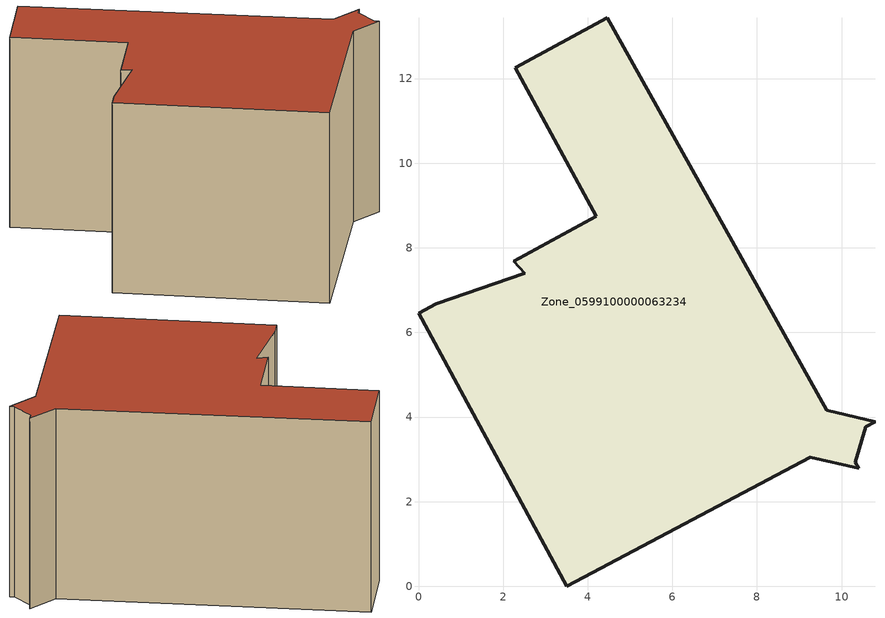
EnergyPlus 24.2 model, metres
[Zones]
Zone_0599100000063234
 floor ground (C_G): 10.32,2.93 10.4,2.79 9.26,3.05 3.51,0 0,6.45 0.42,6.68 2.51,7.39 2.25,7.68 4.2,8.74 2.29,12.25 4.46,13.44 9.65,4.16 10.79,3.89 10.57,3.77 z0
 wall outside (C_F): 10.4,2.79 10.32,2.93 10.57,3.77 10.79,3.89 9.65,4.16 4.46,13.44 2.29,12.25 4.2,8.74 2.25,7.68 2.51,7.39 0.42,6.68 0,6.45 3.51,0 9.26,3.05 10.4,2.79 z0:7.04
 roof outside (C_R): 0.42,6.68 0,6.45 3.51,0 9.26,3.05 10.4,2.79 10.32,2.93 10.57,3.77 10.79,3.89 9.65,4.16 4.46,13.44 2.29,12.25 4.2,8.74 2.25,7.68 2.51,7.39 z7.04
[BUILDING]
Pand.0599100000063234: North Axis=0; Terrain=City; Loads Convergence Tolerance Value=0.04; Temperature Convergence Tolerance Value=0.4; Solar Distribution=FullExterior; Maximum Number of Warmup Days=25; Minimum Number of Warmup Days=1
[Site:Location]
Rotterdam.The.Hague.AP_ZH_NLD Design_Conditions: Latitude=51.96; Longitude=4.45; Time Zone=1; Elevation=-4.5
[SITE:GROUNDTEMPERATURE:BUILDINGSURFACE]
18, 18, 18, 18, 18, 18, 18, 18, 18, 18, 18, 18
[MATERIAL] Thermal Absorptance=0.9; Solar Absorptance=0.7; Visible Absorptance=0.7
Name | Roughness | Thickness | Conductivity | Density | Specific Heat
G.TC.1975-1991 | MediumSmooth | 0.15 | 0.288461 | 540 | 1210
F.TC.1975-1991 | Rough | 0.3 | 0.230769 | 1920 | 840
R.TC.1975-1991 | MediumRough | 0.2 | 0.153846 | 1500 | 1000
[CONSTRUCTION]
C_G: G.TC.1975-1991
C_F: F.TC.1975-1991
C_R: R.TC.1975-1991
[ZONE]
Zone_0599100000063234: Type=1; Multiplier=1; Ceiling Height=Autocalculate; Volume=Autocalculate; Floor Area=autocalculate; Part of Total Floor Area=Yes
[ZONEINFILTRATION:DESIGNFLOWRATE]
Infil_Zone_0599100000063234: Zone or ZoneList or Space or SpaceList=Zone_0599100000063234; Schedule=AlwaysOn; Design Flow Rate Calculation Method=Flow/Area; Flow Rate per Floor Area=0.003; Constant Term Coefficient=1; Temperature Term Coefficient=0; Velocity Term Coefficient=0; Velocity Squared Term Coefficient=0
[HVACTEMPLATE:ZONE:IDEALLOADSAIRSYSTEM]
Zone_0599100000063234: Maximum Heating Supply Air Temperature=50; Minimum Cooling Supply Air Temperature=13; Maximum Heating Supply Air Humidity Ratio=0.0156; Minimum Cooling Supply Air Humidity Ratio=0.0077; Heating Limit=NoLimit; Cooling Limit=NoLimit; Dehumidification Control Type=ConstantSensibleHeatRatio; Cooling Sensible Heat Ratio=0.7; Dehumidification Setpoint=60; Humidification Control Type=None; Humidification Setpoint=30; Outdoor Air Method=None; Outdoor Air Flow Rate per Person=0.00944; Outdoor Air Flow Rate per Zone Floor Area=0; Outdoor Air Flow Rate per Zone=0; Demand Controlled Ventilation Type=None; Outdoor Air Economizer Type=NoEconomizer; Heat Recovery Type=None; Sensible Heat Recovery Effectiveness=0.7; Latent Heat Recovery Effectiveness=0.65
[ZONECONTROL:THERMOSTAT]
ThermostatControl_Zone_0599100000063234: Zone or ZoneList=Zone_0599100000063234; Control Type Schedule=DualSetpointControlType; Control 1=Thermostat_Zone_0599100000063234; Temperature Difference Between Cutout And Setpoint=0
[THERMOSTATSETPOINT:DUALSETPOINT]
Thermostat_Zone_0599100000063234: Heating Setpoint Temperature Schedule=HeatingSetpoint_Zone_0599100000063234; Cooling Setpoint Temperature Schedule=CoolingSetpoint_Zone_0599100000063234
[SCHEDULE:COMPACT]
HeatingSetpoint_Zone_0599100000063234: Through: 12/31, For: AllDays, Until: 24:00, 21
CoolingSetpoint_Zone_0599100000063234: Through: 12/31, For: AllDays, Until: 24:00, 24
DualSetpointControlType: Through: 12/31, For: AllDays, Until: 24:00, 4
AlwaysOn: Through: 12/31, For: AllDays, Until: 24:00, 1
